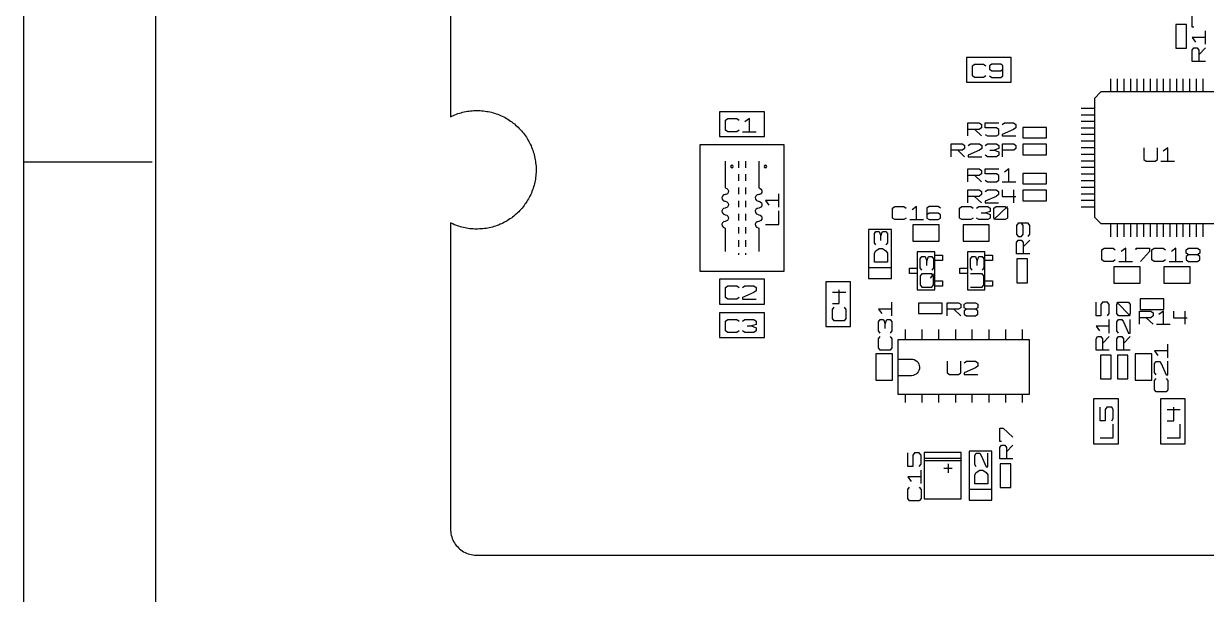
# Model space of a CAD drawing. Extents: x -92 to 503, y -336 to 505.
# Drawn here: x -91.7 to 162.3, y -8.4 to 114.1 of the extents above; entities that cross this region are included whole.
import ezdxf

# ---------------------------------------------------------------- set-up
doc = ezdxf.new("R2010")
doc.units = 0
doc.layers.add('1', color=1, linetype='CONTINUOUS')

msp = doc.modelspace()

# ---------------------------------------------------------------- linework, layer by layer
at = {"layer": '1'}
for p, q in [((-91.65, 504.57), (-91.65, -335.7)), ((-63.35, 476.1), (-63.35, -307.23)), ((0, 189.55), (0, 94.15)), ((159.3, 113.37), (159.3, 116.27)), ((155.8, 113.92), (155.8, 108.85)), ((158.05, 113.92), (155.8, 113.92)), ((158.05, 108.85), (158.05, 113.92)), ((159.65, 113.37), (159.3, 113.37)), ((162.12, 109.7), (162.12, 112.6)), ((162.12, 111.15), (159.3, 111.15)), ((159.3, 111.15), (160, 110.17)), ((120.43, 106.85), (110.8, 106.85)), ((110.8, 106.85), (110.8, 101.55)), ((120.43, 101.55), (120.43, 106.85)), ((155.8, 108.85), (158.05, 108.85)), ((159.3, 108.42), (159.65, 108.92)), ((159.3, 106), (159.3, 108.42)), ((159.65, 108.92), (160.35, 108.92)), ((160.35, 108.92), (160.7, 108.42)), ((160.7, 107.47), (162.12, 108.92)), ((160.7, 108.42), (160.7, 106)), ((112.08, 105.08), (112.55, 105.43)), ((112.08, 102.95), (112.08, 105.08)), ((112.55, 105.43), (114.5, 105.43)), ((114.5, 105.43), (114.98, 105.08)), ((116.23, 105.43), (115.75, 105.08)), ((115.75, 105.08), (115.75, 104.38)), ((115.75, 104.38), (116.23, 104)), ((118.18, 105.43), (116.23, 105.43)), ((118.65, 105.08), (118.18, 105.43)), ((118.18, 104), (118.65, 104.38)), ((118.65, 102.95), (118.65, 105.08)), ((162.12, 106), (159.3, 106)), ((112.55, 102.6), (112.08, 102.95)), ((114.5, 102.6), (112.55, 102.6)), ((114.98, 102.95), (114.5, 102.6)), ((115.75, 102.95), (116.23, 102.6)), ((116.23, 104), (118.18, 104)), ((116.23, 102.6), (118.18, 102.6)), ((118.18, 102.6), (118.65, 102.95)), ((141.83, 99.47), (141.83, 102.32)), ((143.25, 99.47), (143.25, 102.32)), ((144.65, 99.47), (144.65, 102.32)), ((146.08, 99.47), (146.08, 102.32)), ((147.48, 99.47), (147.48, 102.32)), ((148.9, 99.47), (148.9, 102.32)), ((150.3, 99.47), (150.3, 102.32)), ((151.73, 99.47), (151.73, 102.32)), ((153.15, 99.47), (153.15, 102.32)), ((154.55, 99.47), (154.55, 102.32)), ((155.98, 99.47), (155.98, 102.32)), ((157.38, 99.47), (157.38, 102.32)), ((158.8, 99.47), (158.8, 102.32)), ((160.23, 99.47), (160.23, 102.32)), ((161.63, 99.47), (161.63, 102.32)), ((110.8, 101.55), (120.43, 101.55)), ((139.7, 99.47), (138.28, 98.07)), ((165.18, 99.47), (139.7, 99.47)), ((138.28, 98.07), (138.28, 72.6)), ((0, 94.15), (0.33, 94.3)), ((0.33, 94.3), (0.63, 94.45)), ((0.63, 94.45), (0.95, 94.57)), ((0.95, 94.57), (1.28, 94.7)), ((1.28, 94.7), (1.6, 94.82)), ((1.6, 94.82), (1.95, 94.92)), ((1.95, 94.92), (2.28, 95.02)), ((2.28, 95.02), (2.6, 95.12)), ((2.6, 95.12), (2.95, 95.2)), ((2.95, 95.2), (3.3, 95.27)), ((3.3, 95.27), (3.63, 95.32)), ((3.63, 95.32), (3.98, 95.37)), ((3.98, 95.37), (4.33, 95.42)), ((4.33, 95.42), (4.68, 95.45)), ((4.68, 95.45), (5.03, 95.47)), ((5.03, 95.47), (5.38, 95.47)), ((5.38, 95.47), (5.73, 95.47)), ((5.73, 95.47), (6.05, 95.47)), ((6.05, 95.47), (6.4, 95.47)), ((6.4, 95.47), (6.75, 95.45)), ((6.75, 95.45), (7.1, 95.4)), ((7.1, 95.4), (7.45, 95.35)), ((7.45, 95.35), (7.8, 95.3)), ((7.8, 95.3), (8.13, 95.25)), ((8.13, 95.25), (8.48, 95.17)), ((8.48, 95.17), (8.83, 95.1)), ((8.83, 95.1), (9.15, 95)), ((9.15, 95), (9.48, 94.9)), ((9.48, 94.9), (9.83, 94.8)), ((9.83, 94.8), (10.15, 94.67)), ((10.15, 94.67), (10.48, 94.55)), ((10.48, 94.55), (10.78, 94.4)), ((10.78, 94.4), (11.1, 94.27)), ((11.1, 94.27), (11.43, 94.1)), ((11.43, 94.1), (11.73, 93.95)), ((67.43, 95.17), (57.8, 95.17)), ((57.8, 95.17), (57.8, 89.87)), ((67.43, 89.87), (67.43, 95.17)), ((138.28, 95.95), (135.45, 95.95)), ((138.28, 94.52), (135.45, 94.52)), ((11.73, 93.95), (12.03, 93.77)), ((12.03, 93.77), (12.33, 93.6)), ((12.33, 93.6), (12.63, 93.42)), ((12.63, 93.42), (12.9, 93.22)), ((12.9, 93.22), (13.2, 93.02)), ((13.2, 93.02), (13.48, 92.8)), ((13.48, 92.8), (13.75, 92.6)), ((13.75, 92.6), (14, 92.37)), ((14, 92.37), (14.28, 92.12)), ((14.28, 92.12), (14.53, 91.9)), ((14.53, 91.9), (14.78, 91.65)), ((14.78, 91.65), (15, 91.4)), ((59.08, 93.4), (59.55, 93.75)), ((59.08, 91.27), (59.08, 93.4)), ((59.55, 93.75), (61.5, 93.75)), ((61.5, 93.75), (61.98, 93.4)), ((64.2, 93.75), (63.23, 93.05)), ((64.2, 90.92), (64.2, 93.75)), ((111.13, 90.02), (111.13, 92.85)), ((111.13, 92.85), (113.55, 92.85)), ((113.55, 92.85), (114.03, 92.5)), ((114.03, 91.8), (113.55, 91.42)), ((114.03, 92.5), (114.03, 91.8)), ((114.8, 91.8), (114.8, 92.85)), ((114.8, 92.85), (117.73, 92.85)), ((117.23, 91.8), (114.8, 91.8)), ((117.73, 91.42), (117.23, 91.8)), ((118.48, 92.5), (118.98, 92.85)), ((118.98, 92.85), (120.9, 92.85)), ((120.9, 92.85), (121.4, 92.5)), ((121.4, 91.8), (120.9, 91.42)), ((121.4, 92.5), (121.4, 91.8)), ((128.03, 91.85), (122.95, 91.85)), ((122.95, 91.85), (122.95, 89.6)), ((128.03, 89.6), (128.03, 91.85)), ((138.28, 93.12), (135.45, 93.12)), ((138.28, 91.7), (135.45, 91.7)), ((15, 91.4), (15.25, 91.15)), ((15.25, 91.15), (15.48, 90.87)), ((15.48, 90.87), (15.68, 90.6)), ((15.68, 90.6), (15.9, 90.32)), ((15.9, 90.32), (16.1, 90.05)), ((16.1, 90.05), (16.3, 89.75)), ((16.3, 89.75), (16.48, 89.45)), ((16.48, 89.45), (16.65, 89.17)), ((16.65, 89.17), (16.83, 88.85)), ((57.8, 89.87), (67.43, 89.87)), ((59.55, 90.92), (59.08, 91.27)), ((61.5, 90.92), (59.55, 90.92)), ((61.98, 91.27), (61.5, 90.92)), ((62.75, 90.92), (65.65, 90.92)), ((113.55, 91.42), (111.13, 91.42)), ((112.58, 91.42), (114.03, 90.02)), ((114.8, 90.37), (115.3, 90.02)), ((115.3, 90.02), (117.23, 90.02)), ((117.23, 90.02), (117.73, 90.37)), ((117.73, 90.37), (117.73, 91.42)), ((120.9, 91.42), (118.48, 90.37)), ((118.48, 90.37), (118.48, 90.02)), ((118.48, 90.02), (121.4, 90.02)), ((122.95, 89.6), (128.03, 89.6)), ((138.28, 90.3), (135.45, 90.3)), ((16.83, 88.85), (17, 88.55)), ((17, 88.55), (17.15, 88.25)), ((17.15, 88.25), (17.3, 87.92)), ((17.3, 87.92), (17.43, 87.6)), ((17.43, 87.6), (17.55, 87.27)), ((17.55, 87.27), (17.68, 86.95)), ((17.68, 86.95), (17.8, 86.62)), ((17.8, 86.62), (17.9, 86.3)), ((71.65, 88.15), (53.55, 88.15)), ((53.55, 88.15), (53.55, 60.97)), ((71.65, 60.97), (71.65, 88.15)), ((107.5, 85.52), (107.5, 88.35)), ((107.5, 88.35), (109.93, 88.35)), ((109.93, 86.95), (107.5, 86.95)), ((108.95, 86.95), (110.4, 85.52)), ((109.93, 88.35), (110.4, 88)), ((110.4, 87.3), (109.93, 86.95)), ((110.4, 88), (110.4, 87.3)), ((111.18, 88), (111.65, 88.35)), ((113.6, 86.95), (111.18, 85.87)), ((111.65, 88.35), (113.6, 88.35)), ((113.6, 88.35), (114.08, 88)), ((114.08, 87.3), (113.6, 86.95)), ((114.08, 88), (114.08, 87.3)), ((114.85, 88), (115.33, 88.35)), ((115.33, 88.35), (117.28, 88.35)), ((115.83, 86.95), (116.78, 86.95)), ((117.75, 87.3), (116.78, 86.95)), ((116.78, 86.95), (117.75, 86.6)), ((117.28, 88.35), (117.75, 88)), ((117.75, 88), (117.75, 87.3)), ((117.75, 86.6), (117.75, 85.87)), ((118.53, 85.52), (118.53, 88.35)), ((118.53, 88.35), (120.95, 88.35)), ((120.95, 86.95), (118.53, 86.95)), ((120.95, 88.35), (121.43, 88)), ((121.43, 87.3), (120.95, 86.95)), ((121.43, 88), (121.43, 87.3)), ((128.03, 88.27), (122.95, 88.27)), ((122.95, 88.27), (122.95, 86)), ((128.03, 86), (128.03, 88.27)), ((138.28, 88.87), (135.45, 88.87)), ((138.28, 87.45), (135.45, 87.45)), ((148.9, 87.45), (148.9, 84.97)), ((151.8, 84.97), (151.8, 87.45)), ((154.03, 87.45), (153.05, 86.75)), ((154.03, 84.62), (154.03, 87.45)), ((-91.65, 84.45), (-64.05, 84.45)), ((17.9, 86.3), (17.98, 85.95)), ((17.98, 85.95), (18.08, 85.62)), ((18.08, 85.62), (18.15, 85.27)), ((18.15, 85.27), (18.2, 84.92)), ((18.2, 84.92), (18.25, 84.6)), ((18.25, 84.6), (18.3, 84.25)), ((18.3, 84.25), (18.35, 83.9)), ((18.35, 83.9), (18.38, 83.55)), ((59, 84.62), (59, 78.87)), ((61.88, 84.62), (61.88, 83.2)), ((63.33, 84.62), (63.33, 83.2)), ((66.2, 84.62), (66.2, 78.87)), ((111.18, 85.87), (111.18, 85.52)), ((111.18, 85.52), (114.08, 85.52)), ((115.33, 85.52), (114.85, 85.87)), ((117.28, 85.52), (115.33, 85.52)), ((117.75, 85.87), (117.28, 85.52)), ((122.95, 86), (128.03, 86)), ((138.28, 86.05), (135.45, 86.05)), ((138.28, 84.62), (135.45, 84.62)), ((148.9, 84.97), (149.38, 84.62)), ((149.38, 84.62), (151.33, 84.62)), ((151.33, 84.62), (151.8, 84.97)), ((152.58, 84.62), (155.48, 84.62)), ((18.33, 81.47), (18.28, 81.12)), ((18.35, 81.8), (18.33, 81.47)), ((18.38, 82.15), (18.35, 81.8)), ((18.38, 83.55), (18.38, 83.2)), ((18.38, 83.2), (18.4, 82.85)), ((18.4, 82.5), (18.38, 82.15)), ((18.4, 82.85), (18.4, 82.5)), ((60.25, 83.67), (60.17, 83.47)), ((60.17, 83.47), (60.25, 83.27)), ((60.45, 83.75), (60.25, 83.67)), ((60.25, 83.27), (60.45, 83.17)), ((60.65, 83.67), (60.45, 83.75)), ((60.45, 83.17), (60.65, 83.27)), ((60.73, 83.47), (60.65, 83.67)), ((60.65, 83.27), (60.73, 83.47)), ((61.88, 81.8), (61.88, 80.37)), ((63.33, 81.8), (63.33, 80.37)), ((67.43, 83.67), (67.35, 83.47)), ((67.35, 83.47), (67.43, 83.27)), ((67.62, 83.75), (67.43, 83.67)), ((67.43, 83.27), (67.62, 83.17)), ((67.82, 83.67), (67.62, 83.75)), ((67.62, 83.17), (67.82, 83.27)), ((67.92, 83.47), (67.82, 83.67)), ((67.82, 83.27), (67.92, 83.47)), ((111.13, 80.15), (111.13, 82.97)), ((111.13, 82.97), (113.55, 82.97)), ((113.55, 81.55), (111.13, 81.55)), ((112.58, 81.55), (114.03, 80.15)), ((113.55, 82.97), (114.03, 82.62)), ((114.03, 81.9), (113.55, 81.55)), ((114.03, 82.62), (114.03, 81.9)), ((114.8, 81.9), (114.8, 82.97)), ((114.8, 82.97), (117.73, 82.97)), ((117.23, 81.9), (114.8, 81.9)), ((117.73, 81.55), (117.23, 81.9)), ((117.73, 80.5), (117.73, 81.55)), ((119.93, 82.97), (118.98, 82.25)), ((119.93, 80.15), (119.93, 82.97)), ((128.03, 81.97), (122.95, 81.97)), ((122.95, 81.97), (122.95, 79.72)), ((128.03, 79.72), (128.03, 81.97)), ((138.28, 83.22), (135.45, 83.22)), ((138.28, 81.8), (135.45, 81.8)), ((17.75, 78.75), (17.63, 78.42)), ((17.85, 79.07), (17.75, 78.75)), ((17.95, 79.42), (17.85, 79.07)), ((18.03, 79.75), (17.95, 79.42)), ((18.1, 80.1), (18.03, 79.75)), ((18.18, 80.42), (18.1, 80.1)), ((18.23, 80.77), (18.18, 80.42)), ((18.28, 81.12), (18.23, 80.77)), ((59, 78.87), (59.35, 78.77)), ((59.35, 78.77), (59.6, 78.55)), ((61.88, 78.95), (61.88, 77.55)), ((63.33, 78.95), (63.33, 77.55)), ((66.2, 78.87), (66.52, 78.77)), ((66.52, 78.77), (66.8, 78.55)), ((114.8, 80.5), (115.3, 80.15)), ((115.3, 80.15), (117.23, 80.15)), ((117.23, 80.15), (117.73, 80.5)), ((118.48, 80.15), (121.4, 80.15)), ((122.95, 79.72), (128.03, 79.72)), ((138.28, 80.37), (135.45, 80.37)), ((138.28, 78.97), (135.45, 78.97)), ((16.58, 76.22), (16.4, 75.92)), ((16.75, 76.52), (16.58, 76.22)), ((16.93, 76.82), (16.75, 76.52)), ((17.08, 77.12), (16.93, 76.82)), ((17.23, 77.45), (17.08, 77.12)), ((17.38, 77.77), (17.23, 77.45)), ((17.5, 78.1), (17.38, 77.77)), ((17.63, 78.42), (17.5, 78.1)), ((58.42, 77.12), (58.3, 76.8)), ((58.3, 76.8), (58.35, 76.45)), ((58.35, 76.45), (58.55, 76.17)), ((58.67, 77.35), (58.42, 77.12)), ((59, 77.42), (58.67, 77.35)), ((59.17, 77.45), (59, 77.42)), ((59.47, 77.6), (59.17, 77.45)), ((59.67, 77.9), (59.47, 77.6)), ((59.6, 78.55), (59.72, 78.22)), ((59.72, 78.22), (59.67, 77.9)), ((65.6, 77.12), (65.47, 76.8)), ((65.47, 76.8), (65.53, 76.45)), ((65.53, 76.45), (65.72, 76.17)), ((65.85, 77.35), (65.6, 77.12)), ((66.2, 77.42), (65.85, 77.35)), ((66.35, 77.45), (66.2, 77.42)), ((66.67, 77.6), (66.35, 77.45)), ((66.87, 77.9), (66.67, 77.6)), ((66.8, 78.55), (66.9, 78.22)), ((66.9, 78.22), (66.87, 77.9)), ((70.5, 74.7), (70.5, 77.6)), ((111.12, 75.65), (111.12, 78.47)), ((111.12, 78.47), (113.55, 78.47)), ((113.55, 77.05), (111.12, 77.05)), ((112.57, 77.05), (114.02, 75.65)), ((113.55, 78.47), (114.02, 78.12)), ((114.02, 77.42), (113.55, 77.05)), ((114.02, 78.12), (114.02, 77.42)), ((114.8, 78.12), (115.3, 78.47)), ((117.22, 77.05), (114.8, 76)), ((115.3, 78.47), (117.22, 78.47)), ((117.22, 78.47), (117.72, 78.12)), ((117.72, 77.42), (117.22, 77.05)), ((117.72, 78.12), (117.72, 77.42)), ((118.47, 78.47), (118.47, 77.05)), ((118.47, 77.05), (121.4, 77.05)), ((120.9, 78.47), (120.9, 75.65)), ((128.02, 78.37), (122.95, 78.37)), ((122.95, 78.37), (122.95, 76.12)), ((128.02, 76.12), (128.02, 78.37)), ((138.28, 77.55), (135.45, 77.55)), ((14.68, 73.75), (14.43, 73.5)), ((14.9, 74), (14.68, 73.75)), ((15.15, 74.25), (14.9, 74)), ((15.38, 74.52), (15.15, 74.25)), ((15.6, 74.8), (15.38, 74.52)), ((15.8, 75.07), (15.6, 74.8)), ((16, 75.35), (15.8, 75.07)), ((16.2, 75.62), (16, 75.35)), ((16.4, 75.92), (16.2, 75.62)), ((58.42, 74.25), (58.3, 73.92)), ((58.3, 73.92), (58.35, 73.57)), ((58.67, 74.47), (58.42, 74.25)), ((58.55, 76.17), (58.85, 76.02)), ((59, 74.55), (58.67, 74.47)), ((58.85, 76.02), (59, 76)), ((59, 76), (59.35, 75.9)), ((59.17, 74.57), (59, 74.55)), ((59.47, 74.72), (59.17, 74.57)), ((59.35, 75.9), (59.6, 75.67)), ((59.67, 75.02), (59.47, 74.72)), ((59.6, 75.67), (59.72, 75.35)), ((59.72, 75.35), (59.67, 75.02)), ((61.88, 76.12), (61.88, 74.72)), ((63.33, 76.12), (63.33, 74.72)), ((65.6, 74.25), (65.47, 73.92)), ((65.47, 73.92), (65.53, 73.57)), ((65.85, 74.47), (65.6, 74.25)), ((65.72, 76.17), (66.05, 76.02)), ((66.2, 74.55), (65.85, 74.47)), ((66.05, 76.02), (66.2, 76)), ((66.2, 76), (66.52, 75.9)), ((66.35, 74.57), (66.2, 74.55)), ((66.67, 74.72), (66.35, 74.57)), ((66.52, 75.9), (66.8, 75.67)), ((66.87, 75.02), (66.67, 74.72)), ((66.8, 75.67), (66.9, 75.35)), ((66.9, 75.35), (66.87, 75.02)), ((70.5, 76.15), (67.68, 76.15)), ((67.68, 76.15), (68.38, 75.17)), ((70.5, 71.02), (70.5, 73.92)), ((94.95, 74.52), (95.45, 74.87)), ((94.95, 72.4), (94.95, 74.52)), ((95.45, 74.87), (97.38, 74.87)), ((97.38, 74.87), (97.88, 74.52)), ((100.1, 74.87), (99.13, 74.17)), ((100.1, 72.05), (100.1, 74.87)), ((102.8, 74.87), (102.33, 74.52)), ((102.33, 74.52), (102.33, 72.4)), ((104.75, 74.87), (102.8, 74.87)), ((105.23, 74.52), (104.75, 74.87)), ((109.32, 74.53), (109.82, 74.88)), ((109.32, 72.4), (109.32, 74.53)), ((109.82, 74.88), (111.75, 74.88)), ((111.75, 74.88), (112.25, 74.53)), ((113, 74.53), (113.5, 74.88)), ((113.5, 74.88), (115.42, 74.88)), ((114.8, 76), (114.8, 75.65)), ((114.8, 75.65), (117.72, 75.65)), ((115.92, 73.83), (114.95, 73.48)), ((115.42, 74.88), (115.92, 74.53)), ((115.92, 74.53), (115.92, 73.83)), ((116.67, 74.53), (117.17, 74.88)), ((116.67, 72.05), (119.6, 74.88)), ((116.67, 72.4), (116.67, 74.53)), ((117.17, 74.88), (119.1, 74.88)), ((119.1, 74.88), (119.6, 74.53)), ((119.6, 74.53), (119.6, 72.4)), ((122.95, 76.12), (128.02, 76.12)), ((138.28, 76.15), (135.45, 76.15)), ((138.28, 74.72), (135.45, 74.72)), ((0.18, 71.27), (0, 71.35)), ((0, 71.35), (0, 5.65)), ((0.5, 71.12), (0.18, 71.27)), ((0.83, 70.97), (0.5, 71.12)), ((10.98, 71.17), (10.65, 71.05)), ((11.28, 71.32), (10.98, 71.17)), ((11.6, 71.5), (11.28, 71.32)), ((11.9, 71.65), (11.6, 71.5)), ((12.2, 71.82), (11.9, 71.65)), ((12.5, 72.02), (12.2, 71.82)), ((12.78, 72.2), (12.5, 72.02)), ((13.08, 72.4), (12.78, 72.2)), ((13.35, 72.6), (13.08, 72.4)), ((13.63, 72.82), (13.35, 72.6)), ((13.9, 73.05), (13.63, 72.82)), ((14.15, 73.27), (13.9, 73.05)), ((14.43, 73.5), (14.15, 73.27)), ((58.42, 71.37), (58.3, 71.05)), ((58.35, 73.57), (58.55, 73.3)), ((58.67, 71.6), (58.42, 71.37)), ((58.55, 73.3), (58.85, 73.15)), ((59, 71.67), (58.67, 71.6)), ((58.85, 73.15), (59, 73.12)), ((59, 73.12), (59.35, 73.02)), ((59.17, 71.7), (59, 71.67)), ((59.47, 71.85), (59.17, 71.7)), ((59.35, 73.02), (59.6, 72.8)), ((59.67, 72.15), (59.47, 71.85)), ((59.6, 72.8), (59.72, 72.47)), ((59.72, 72.47), (59.67, 72.15)), ((61.88, 73.3), (61.88, 71.87)), ((63.33, 73.3), (63.33, 71.87)), ((65.6, 71.37), (65.47, 71.05)), ((65.53, 73.57), (65.72, 73.3)), ((65.85, 71.6), (65.6, 71.37)), ((65.72, 73.3), (66.05, 73.15)), ((66.2, 71.67), (65.85, 71.6)), ((66.05, 73.15), (66.2, 73.12)), ((66.2, 73.12), (66.52, 73.02)), ((66.35, 71.7), (66.2, 71.67)), ((66.67, 71.85), (66.35, 71.7)), ((66.52, 73.02), (66.8, 72.8)), ((66.87, 72.15), (66.67, 71.85)), ((66.8, 72.8), (66.9, 72.47)), ((66.9, 72.47), (66.87, 72.15)), ((95.45, 72.05), (94.95, 72.4)), ((97.38, 72.05), (95.45, 72.05)), ((97.88, 72.4), (97.38, 72.05)), ((98.63, 72.05), (101.55, 72.05)), ((102.8, 73.47), (102.33, 73.12)), ((102.33, 72.4), (102.8, 72.05)), ((104.75, 73.47), (102.8, 73.47)), ((102.8, 72.05), (104.75, 72.05)), ((105.23, 73.12), (104.75, 73.47)), ((104.75, 72.05), (105.23, 72.4)), ((105.23, 72.4), (105.23, 73.12)), ((109.82, 72.05), (109.32, 72.4)), ((111.75, 72.05), (109.82, 72.05)), ((112.25, 72.4), (111.75, 72.05)), ((113.5, 72.05), (113, 72.4)), ((115.42, 72.05), (113.5, 72.05)), ((113.97, 73.48), (114.95, 73.48)), ((114.95, 73.48), (115.92, 73.13)), ((115.92, 72.4), (115.42, 72.05)), ((115.92, 73.13), (115.92, 72.4)), ((117.17, 72.05), (116.67, 72.4)), ((119.1, 72.05), (117.17, 72.05)), ((119.6, 72.4), (119.1, 72.05)), ((121.93, 71.32), (121.58, 70.82)), ((124.05, 71.32), (121.93, 71.32)), ((122.98, 70.82), (122.63, 71.32)), ((124.4, 70.82), (124.05, 71.32)), ((138.28, 72.6), (139.7, 71.2)), ((139.7, 71.2), (165.18, 71.2)), ((141.83, 68.35), (141.83, 71.2)), ((143.25, 68.35), (143.25, 71.2)), ((144.65, 68.35), (144.65, 71.2)), ((146.08, 68.35), (146.08, 71.2)), ((147.48, 68.35), (147.48, 71.2)), ((148.9, 68.35), (148.9, 71.2)), ((150.3, 68.35), (150.3, 71.2)), ((151.73, 68.35), (151.73, 71.2)), ((153.15, 68.35), (153.15, 71.2)), ((154.55, 68.35), (154.55, 71.2)), ((155.98, 68.35), (155.98, 71.2)), ((157.38, 68.35), (157.38, 71.2)), ((158.8, 68.35), (158.8, 71.2)), ((160.23, 68.35), (160.23, 71.2)), ((161.63, 68.35), (161.63, 71.2)), ((1.15, 70.85), (0.83, 70.97)), ((1.48, 70.72), (1.15, 70.85)), ((1.8, 70.62), (1.48, 70.72)), ((2.13, 70.52), (1.8, 70.62)), ((2.48, 70.42), (2.13, 70.52)), ((2.8, 70.35), (2.48, 70.42)), ((3.15, 70.27), (2.8, 70.35)), ((3.48, 70.2), (3.15, 70.27)), ((3.83, 70.15), (3.48, 70.2)), ((4.18, 70.1), (3.83, 70.15)), ((4.53, 70.07), (4.18, 70.1)), ((4.88, 70.05), (4.53, 70.07)), ((5.23, 70.02), (4.88, 70.05)), ((5.58, 70.02), (5.23, 70.02)), ((5.9, 70.02), (5.58, 70.02)), ((6.25, 70.05), (5.9, 70.02)), ((6.6, 70.05), (6.25, 70.05)), ((6.95, 70.1), (6.6, 70.05)), ((7.3, 70.12), (6.95, 70.1)), ((7.65, 70.17), (7.3, 70.12)), ((8, 70.25), (7.65, 70.17)), ((8.33, 70.3), (8, 70.25)), ((8.68, 70.37), (8.33, 70.3)), ((9, 70.47), (8.68, 70.37)), ((9.35, 70.57), (9, 70.47)), ((9.68, 70.67), (9.35, 70.57)), ((10, 70.77), (9.68, 70.67)), ((10.33, 70.9), (10, 70.77)), ((10.65, 71.05), (10.33, 70.9)), ((58.3, 71.05), (58.35, 70.7)), ((58.35, 70.7), (58.55, 70.42)), ((58.55, 70.42), (58.85, 70.27)), ((58.85, 70.27), (59, 70.25)), ((59, 70.25), (59, 65.22)), ((61.88, 70.47), (61.88, 69.05)), ((63.33, 70.47), (63.33, 69.05)), ((65.47, 71.05), (65.53, 70.7)), ((65.53, 70.7), (65.72, 70.42)), ((65.72, 70.42), (66.05, 70.27)), ((66.05, 70.27), (66.2, 70.25)), ((66.2, 70.25), (66.2, 65.22)), ((67.68, 71.02), (70.5, 71.02)), ((89.8, 69.92), (89.8, 59.42)), ((94.7, 69.92), (89.8, 69.92)), ((91.03, 69.05), (91.38, 69.52)), ((91.03, 67.1), (91.03, 69.05)), ((91.38, 69.52), (92.08, 69.52)), ((92.08, 69.52), (92.45, 68.55)), ((92.45, 68.55), (92.8, 69.52)), ((92.8, 69.52), (93.5, 69.52)), ((93.5, 69.52), (93.85, 69.05)), ((93.85, 69.05), (93.85, 67.1)), ((94.7, 59.42), (94.7, 69.92)), ((104.95, 70.92), (99.3, 70.92)), ((99.3, 70.92), (99.3, 67.4)), ((104.95, 67.4), (104.95, 70.92)), ((115.72, 70.93), (110.07, 70.93)), ((110.07, 70.93), (110.07, 67.4)), ((115.72, 67.4), (115.72, 70.93)), ((121.58, 70.82), (121.58, 68.9)), ((121.58, 68.9), (121.93, 68.4)), ((122.63, 68.4), (122.98, 68.9)), ((122.98, 68.9), (122.98, 70.82)), ((124.05, 68.4), (124.4, 68.9)), ((124.4, 68.9), (124.4, 70.82)), ((61.88, 67.65), (61.88, 66.22)), ((63.33, 67.65), (63.33, 66.22)), ((91.38, 66.62), (91.03, 67.1)), ((92.45, 67.57), (92.45, 68.55)), ((93.85, 67.1), (93.5, 66.62)), ((99.3, 67.4), (104.95, 67.4)), ((110.07, 67.4), (115.72, 67.4)), ((121.58, 67.15), (121.93, 67.65)), ((121.58, 64.72), (121.58, 67.15)), ((121.93, 68.4), (122.63, 68.4)), ((121.93, 67.65), (122.63, 67.65)), ((122.63, 67.65), (122.98, 67.15)), ((122.98, 66.2), (124.4, 67.65)), ((122.98, 67.15), (122.98, 64.72)), ((61.88, 64.82), (61.88, 64.5)), ((63.33, 64.82), (63.33, 64.5)), ((91.03, 64.87), (91.38, 65.35)), ((91.03, 62.92), (91.03, 64.87)), ((91.38, 65.35), (92.08, 65.85)), ((92.08, 65.85), (92.8, 65.85)), ((92.8, 65.85), (93.5, 65.35)), ((93.5, 65.35), (93.85, 64.87)), ((93.85, 64.87), (93.85, 62.92)), ((104, 65.17), (100.25, 65.17)), ((100.25, 65.17), (100.25, 56.97)), ((100.9, 63.65), (101.25, 64.12)), ((100.9, 61.7), (100.9, 63.65)), ((101.25, 64.12), (101.97, 64.12)), ((101.97, 64.12), (102.32, 63.17)), ((102.32, 63.17), (102.67, 64.12)), ((102.67, 64.12), (103.37, 64.12)), ((103.37, 64.12), (103.72, 63.65)), ((103.72, 63.65), (103.72, 61.7)), ((104, 56.97), (104, 65.17)), ((104, 64.4), (105.65, 64.4)), ((105.65, 64.4), (105.65, 63.25)), ((114.78, 65.17), (111.05, 65.17)), ((111.05, 65.17), (111.05, 56.97)), ((111.68, 63.65), (112.05, 64.12)), ((111.68, 61.7), (111.68, 63.65)), ((112.05, 64.12), (112.75, 64.12)), ((112.75, 64.12), (113.1, 63.17)), ((113.1, 63.17), (113.45, 64.12)), ((113.45, 64.12), (114.15, 64.12)), ((114.15, 64.12), (114.53, 63.65)), ((114.53, 63.65), (114.53, 61.7)), ((114.78, 56.97), (114.78, 65.17)), ((114.78, 64.4), (116.43, 64.4)), ((116.43, 64.4), (116.43, 63.25)), ((124.4, 64.72), (121.58, 64.72)), ((121.65, 63.62), (121.65, 58.52)), ((123.93, 63.62), (121.65, 63.62)), ((123.93, 58.52), (123.93, 63.62)), ((139.88, 65.55), (140.35, 65.9)), ((139.88, 63.42), (139.88, 65.55)), ((140.35, 65.9), (142.3, 65.9)), ((142.3, 65.9), (142.78, 65.55)), ((145, 65.9), (144.03, 65.2)), ((145, 63.07), (145, 65.9)), ((147.23, 65.55), (147.23, 65.9)), ((147.23, 65.9), (150.13, 65.9)), ((150.13, 65.2), (148.2, 63.07)), ((150.13, 65.9), (150.13, 65.2)), ((150.65, 65.55), (151.13, 65.9)), ((150.65, 63.42), (150.65, 65.55)), ((151.13, 65.9), (153.08, 65.9)), ((153.08, 65.9), (153.55, 65.55)), ((155.78, 65.9), (154.83, 65.2)), ((155.78, 63.07), (155.78, 65.9)), ((158, 65.55), (158.5, 65.9)), ((158, 64.85), (158, 65.55)), ((158.5, 64.47), (158, 64.85)), ((158.5, 64.47), (158, 64.12)), ((158, 64.12), (158, 63.42)), ((158.5, 65.9), (160.43, 65.9)), ((160.43, 64.47), (158.5, 64.47)), ((160.43, 65.9), (160.93, 65.55)), ((160.93, 64.85), (160.43, 64.47)), ((160.93, 64.12), (160.43, 64.47)), ((160.93, 65.55), (160.93, 64.85)), ((160.93, 63.42), (160.93, 64.12)), ((53.55, 60.97), (71.65, 60.97)), ((89.8, 61.8), (94.7, 61.8)), ((93.85, 62.92), (91.03, 62.92)), ((98.6, 60.5), (98.6, 61.65)), ((98.6, 61.65), (100.25, 61.65)), ((101.25, 61.22), (100.9, 61.7)), ((102.32, 62.2), (102.32, 63.17)), ((103.72, 61.7), (103.37, 61.22)), ((105.65, 63.25), (104, 63.25)), ((109.38, 60.5), (109.38, 61.65)), ((109.38, 61.65), (111.05, 61.65)), ((112.05, 61.22), (111.68, 61.7)), ((113.1, 62.2), (113.1, 63.17)), ((114.53, 61.7), (114.15, 61.22)), ((116.43, 63.25), (114.78, 63.25)), ((140.35, 63.07), (139.88, 63.42)), ((142.3, 63.07), (140.35, 63.07)), ((142.78, 63.42), (142.3, 63.07)), ((148.08, 61.95), (142.43, 61.95)), ((142.43, 61.95), (142.43, 58.42)), ((143.55, 63.07), (146.45, 63.07)), ((148.08, 58.42), (148.08, 61.95)), ((151.13, 63.07), (150.65, 63.42)), ((153.08, 63.07), (151.13, 63.07)), ((153.55, 63.42), (153.08, 63.07)), ((158.85, 61.95), (153.2, 61.95)), ((153.2, 61.95), (153.2, 58.42)), ((154.33, 63.07), (157.25, 63.07)), ((158, 63.42), (158.5, 63.07)), ((158.5, 63.07), (160.43, 63.07)), ((158.85, 58.42), (158.85, 61.95)), ((160.43, 63.07), (160.93, 63.42)), ((67.43, 59.25), (57.8, 59.25)), ((57.8, 59.25), (57.8, 53.92)), ((67.43, 53.92), (67.43, 59.25)), ((85.93, 58.7), (80.6, 58.7)), ((80.6, 58.7), (80.6, 49.08)), ((85.93, 49.08), (85.93, 58.7)), ((89.8, 59.42), (94.7, 59.42)), ((100.25, 60.5), (98.6, 60.5)), ((101.25, 60.45), (100.9, 59.97)), ((100.9, 59.97), (100.9, 58.02)), ((103.37, 60.45), (101.25, 60.45)), ((103.72, 60.45), (103.02, 59.47)), ((103.72, 59.97), (103.37, 60.45)), ((103.72, 58.02), (103.72, 59.97)), ((104, 58.92), (105.65, 58.92)), ((105.65, 58.92), (105.65, 57.77)), ((111.05, 60.5), (109.38, 60.5)), ((114.15, 60.45), (111.68, 60.45)), ((114.53, 59.97), (114.15, 60.45)), ((114.53, 58.02), (114.53, 59.97)), ((114.78, 58.92), (116.43, 58.92)), ((116.43, 58.92), (116.43, 57.77)), ((121.65, 58.52), (123.93, 58.52)), ((142.43, 58.42), (148.08, 58.42)), ((153.2, 58.42), (158.85, 58.42)), ((59.08, 57.45), (59.55, 57.82)), ((59.08, 55.35), (59.08, 57.45)), ((59.55, 57.82), (61.5, 57.82)), ((61.5, 57.82), (61.98, 57.45)), ((62.75, 57.45), (63.23, 57.82)), ((65.18, 56.4), (62.75, 55.35)), ((63.23, 57.82), (65.18, 57.82)), ((65.18, 57.82), (65.65, 57.45)), ((65.65, 56.75), (65.18, 56.4)), ((65.65, 57.45), (65.65, 56.75)), ((82.05, 56.48), (84.88, 56.48)), ((83.45, 54.05), (83.45, 56.95)), ((100.25, 56.97), (104, 56.97)), ((100.9, 58.02), (101.25, 57.55)), ((101.25, 57.55), (103.37, 57.55)), ((103.37, 57.55), (103.72, 58.02)), ((105.65, 57.77), (104, 57.77)), ((111.05, 56.97), (114.78, 56.97)), ((111.68, 57.55), (114.15, 57.55)), ((114.15, 57.55), (114.53, 58.02)), ((116.43, 57.77), (114.78, 57.77)), ((57.8, 53.92), (67.43, 53.92)), ((59.55, 54.97), (59.08, 55.35)), ((61.5, 54.97), (59.55, 54.97)), ((61.98, 55.35), (61.5, 54.97)), ((62.75, 55.35), (62.75, 54.97)), ((62.75, 54.97), (65.65, 54.97)), ((82.05, 54.05), (83.45, 54.05)), ((94.75, 51.38), (94.75, 54.3)), ((105.58, 54.12), (100.48, 54.12)), ((100.48, 54.12), (100.48, 51.87)), ((105.58, 51.87), (105.58, 54.12)), ((106.68, 51.4), (106.68, 54.22)), ((106.68, 54.22), (109.1, 54.22)), ((109.1, 54.22), (109.58, 53.87)), ((109.58, 53.87), (109.58, 53.15)), ((110.35, 53.87), (110.85, 54.22)), ((110.35, 53.15), (110.35, 53.87)), ((110.85, 54.22), (112.78, 54.22)), ((112.78, 54.22), (113.28, 53.87)), ((113.28, 53.87), (113.28, 53.15)), ((138.63, 51.37), (138.63, 54.3)), ((140.05, 54.3), (139.7, 53.8)), ((139.7, 53.8), (139.7, 51.37)), ((141.1, 54.3), (140.05, 54.3)), ((141.45, 53.8), (141.1, 54.3)), ((141.45, 51.87), (141.45, 53.8)), ((143.12, 53.8), (143.47, 54.3)), ((145.95, 51.37), (143.12, 54.3)), ((143.12, 51.87), (143.12, 53.8)), ((143.47, 54.3), (145.6, 54.3)), ((145.6, 54.3), (145.95, 53.8)), ((145.95, 53.8), (145.95, 51.87)), ((153.18, 55.02), (148.1, 55.02)), ((148.1, 55.02), (148.1, 52.77)), ((153.18, 52.77), (153.18, 55.02)), ((67.43, 52.07), (57.8, 52.07)), ((57.8, 52.07), (57.8, 46.75)), ((67.43, 46.75), (67.43, 52.07)), ((82.05, 52.78), (82.4, 53.28)), ((82.05, 50.85), (82.05, 52.78)), ((82.4, 50.35), (82.05, 50.85)), ((84.53, 53.28), (84.88, 52.78)), ((84.88, 50.85), (84.53, 50.35)), ((84.88, 52.78), (84.88, 50.85)), ((94.75, 52.85), (91.92, 52.85)), ((91.92, 52.85), (92.62, 51.88)), ((100.48, 51.87), (105.58, 51.87)), ((109.1, 52.8), (106.68, 52.8)), ((108.13, 52.8), (109.58, 51.4)), ((109.58, 53.15), (109.1, 52.8)), ((110.85, 52.8), (110.35, 53.15)), ((110.85, 52.8), (110.35, 52.45)), ((110.35, 52.45), (110.35, 51.75)), ((110.35, 51.75), (110.85, 51.4)), ((112.78, 52.8), (110.85, 52.8)), ((110.85, 51.4), (112.78, 51.4)), ((113.28, 53.15), (112.78, 52.8)), ((113.28, 52.45), (112.78, 52.8)), ((112.78, 51.4), (113.28, 51.75)), ((113.28, 51.75), (113.28, 52.45)), ((139.7, 51.37), (138.63, 51.37)), ((141.1, 51.37), (141.45, 51.87)), ((143.47, 51.37), (143.12, 51.87)), ((145.6, 51.37), (143.47, 51.37)), ((145.95, 51.87), (145.6, 51.37)), ((147.95, 49.6), (147.95, 52.42)), ((147.95, 52.42), (150.38, 52.42)), ((150.38, 51), (147.95, 51)), ((148.1, 52.77), (153.18, 52.77)), ((149.4, 51), (150.88, 49.6)), ((150.38, 52.42), (150.88, 52.07)), ((150.88, 51.37), (150.38, 51)), ((150.88, 52.07), (150.88, 51.37)), ((153.1, 52.42), (152.13, 51.72)), ((153.1, 49.6), (153.1, 52.42)), ((155.3, 52.42), (155.3, 51)), ((155.3, 51), (158.23, 51)), ((157.73, 52.42), (157.73, 49.6)), ((59.08, 50.27), (59.55, 50.62)), ((59.08, 48.15), (59.08, 50.27)), ((59.55, 50.62), (61.5, 50.62)), ((61.5, 50.62), (61.98, 50.27)), ((62.75, 50.27), (63.23, 50.62)), ((63.23, 50.62), (65.18, 50.62)), ((63.73, 49.22), (64.68, 49.22)), ((65.65, 49.57), (64.68, 49.22)), ((64.68, 49.22), (65.65, 48.85)), ((65.18, 50.62), (65.65, 50.27)), ((65.65, 50.27), (65.65, 49.57)), ((65.65, 48.85), (65.65, 48.15)), ((80.6, 49.08), (85.93, 49.08)), ((84.53, 50.35), (82.4, 50.35)), ((91.92, 50.13), (92.27, 50.63)), ((91.92, 48.2), (91.92, 50.13)), ((92.27, 50.63), (92.97, 50.63)), ((92.97, 50.63), (93.32, 49.65)), ((93.32, 49.65), (93.7, 50.63)), ((93.32, 48.68), (93.32, 49.65)), ((93.7, 50.63), (94.4, 50.63)), ((94.4, 50.63), (94.75, 50.13)), ((94.75, 50.13), (94.75, 48.2)), ((97.63, 48.5), (97.63, 46.25)), ((101.23, 48.5), (101.23, 46.25)), ((104.83, 48.5), (104.83, 46.25)), ((108.43, 48.5), (108.43, 46.25)), ((112, 48.5), (112, 46.25)), ((115.6, 48.5), (115.6, 46.25)), ((119.2, 48.5), (119.2, 46.25)), ((122.8, 48.5), (122.8, 46.25)), ((141.45, 49.17), (138.63, 49.17)), ((138.63, 49.17), (139.35, 48.2)), ((141.45, 47.7), (141.45, 50.62)), ((143.12, 50.12), (143.47, 50.62)), ((143.12, 48.2), (143.12, 50.12)), ((143.47, 50.62), (144.17, 50.62)), ((144.17, 50.62), (144.55, 50.12)), ((144.55, 50.12), (145.6, 47.7)), ((145.95, 47.7), (145.95, 50.62)), ((151.63, 49.6), (154.55, 49.6)), ((57.8, 46.75), (67.43, 46.75)), ((59.55, 47.8), (59.08, 48.15)), ((61.5, 47.8), (59.55, 47.8)), ((61.98, 48.15), (61.5, 47.8)), ((63.23, 47.8), (62.75, 48.15)), ((65.18, 47.8), (63.23, 47.8)), ((65.65, 48.15), (65.18, 47.8)), ((92.27, 47.7), (91.92, 48.2)), ((91.92, 46.45), (92.27, 46.95)), ((91.92, 44.53), (91.92, 46.45)), ((94.75, 48.2), (94.4, 47.7)), ((94.4, 46.95), (94.75, 46.45)), ((94.75, 46.45), (94.75, 44.53)), ((124.38, 46.25), (96.05, 46.25)), ((96.05, 46.25), (96.05, 34.57)), ((124.38, 34.57), (124.38, 46.25)), ((138.63, 46.45), (138.98, 46.95)), ((138.63, 44.02), (138.63, 46.45)), ((138.98, 46.95), (139.7, 46.95)), ((139.7, 46.95), (140.05, 46.45)), ((140.05, 45.47), (141.45, 46.95)), ((140.05, 46.45), (140.05, 44.02)), ((143.47, 47.7), (143.12, 48.2)), ((143.12, 46.45), (143.47, 46.95)), ((143.12, 44.02), (143.12, 46.45)), ((143.47, 46.95), (144.17, 46.95)), ((144.17, 46.95), (144.55, 46.45)), ((144.55, 45.47), (145.95, 46.95)), ((144.55, 46.45), (144.55, 44.02)), ((145.6, 47.7), (145.95, 47.7)), ((91.37, 43.25), (91.37, 37.6)), ((94.92, 43.25), (91.37, 43.25)), ((92.27, 44.03), (91.92, 44.53)), ((94.4, 44.03), (92.27, 44.03)), ((94.75, 44.53), (94.4, 44.03)), ((94.92, 37.6), (94.92, 43.25)), ((141.45, 44.02), (138.63, 44.02)), ((145.95, 44.02), (143.12, 44.02)), ((147.07, 43.25), (147.07, 37.6)), ((150.6, 43.25), (147.07, 43.25)), ((150.6, 37.6), (150.6, 43.25)), ((154.05, 43.85), (151.2, 43.85)), ((151.2, 43.85), (151.93, 42.9)), ((154.05, 42.4), (154.05, 45.33)), ((96.05, 42.12), (98.93, 42.12)), ((98.93, 42.12), (99.28, 42.1)), ((99.28, 42.1), (99.6, 42)), ((99.6, 42), (99.93, 41.82)), ((99.93, 41.82), (100.2, 41.6)), ((100.2, 41.6), (100.43, 41.35)), ((100.43, 41.35), (100.58, 41.05)), ((100.58, 41.05), (100.68, 40.7)), ((100.68, 40.7), (100.73, 40.35)), ((106.68, 41.65), (106.68, 39.17)), ((109.58, 39.17), (109.58, 41.65)), ((110.35, 41.3), (110.85, 41.65)), ((110.85, 41.65), (112.78, 41.65)), ((112.78, 41.65), (113.28, 41.3)), ((113.28, 41.3), (113.28, 40.57)), ((141.88, 42.97), (139.63, 42.97)), ((139.63, 42.97), (139.63, 37.87)), ((141.88, 37.87), (141.88, 42.97)), ((145.47, 42.97), (143.22, 42.97)), ((143.22, 42.97), (143.22, 37.87)), ((145.47, 37.87), (145.47, 42.97)), ((151.2, 41.15), (151.57, 41.62)), ((151.2, 39.2), (151.2, 41.15)), ((151.57, 41.62), (152.27, 41.62)), ((152.27, 41.62), (152.62, 41.15)), ((152.62, 41.15), (153.68, 38.73)), ((154.05, 38.73), (154.05, 41.63)), ((98.93, 38.52), (96.05, 38.52)), ((99, 38.52), (98.93, 38.52)), ((99.35, 38.57), (99, 38.52)), ((99.68, 38.7), (99.35, 38.57)), ((99.98, 38.87), (99.68, 38.7)), ((100.23, 39.1), (99.98, 38.87)), ((100.45, 39.37), (100.23, 39.1)), ((100.6, 39.67), (100.45, 39.37)), ((100.7, 40.02), (100.6, 39.67)), ((100.73, 40.35), (100.7, 40.02)), ((106.68, 39.17), (107.15, 38.82)), ((107.15, 38.82), (109.1, 38.82)), ((109.1, 38.82), (109.58, 39.17)), ((112.78, 40.22), (110.35, 39.17)), ((110.35, 39.17), (110.35, 38.82)), ((110.35, 38.82), (113.28, 38.82)), ((113.28, 40.57), (112.78, 40.22)), ((151.57, 38.73), (151.2, 39.2)), ((153.68, 38.73), (154.05, 38.73)), ((91.37, 37.6), (94.92, 37.6)), ((139.63, 37.87), (141.88, 37.87)), ((143.22, 37.87), (145.47, 37.87)), ((147.07, 37.6), (150.6, 37.6)), ((151.2, 37.48), (151.57, 37.95)), ((151.2, 35.53), (151.2, 37.48)), ((153.68, 37.95), (154.05, 37.48)), ((154.05, 37.48), (154.05, 35.53)), ((96.05, 34.57), (124.38, 34.57)), ((97.63, 34.57), (97.63, 32.77)), ((101.23, 34.57), (101.23, 32.77)), ((104.83, 34.57), (104.83, 32.77)), ((108.43, 34.57), (108.43, 32.77)), ((112, 34.57), (112, 32.77)), ((115.6, 34.57), (115.6, 32.77)), ((119.2, 34.57), (119.2, 32.77)), ((122.8, 34.57), (122.8, 32.77)), ((143.43, 33.55), (138.1, 33.55)), ((138.1, 33.55), (138.1, 23.92)), ((143.43, 23.92), (143.43, 33.55)), ((151.57, 35.05), (151.2, 35.53)), ((153.68, 35.05), (151.57, 35.05)), ((157.77, 33.55), (152.47, 33.55)), ((152.47, 33.55), (152.47, 23.92)), ((154.05, 35.53), (153.68, 35.05)), ((157.77, 23.92), (157.77, 33.55)), ((139.52, 28.87), (139.52, 31.8)), ((140.95, 31.8), (140.6, 31.3)), ((140.6, 31.3), (140.6, 28.87)), ((142, 31.8), (140.95, 31.8)), ((142.35, 31.3), (142, 31.8)), ((142.35, 29.37), (142.35, 31.3)), ((153.9, 31.3), (156.72, 31.3)), ((155.32, 28.87), (155.32, 31.8)), ((140.6, 28.87), (139.52, 28.87)), ((142, 28.87), (142.35, 29.37)), ((142.35, 25.2), (142.35, 28.12)), ((153.9, 28.87), (155.32, 28.87)), ((156.72, 25.2), (156.72, 28.12)), ((117.98, 24.4), (117.98, 27.3)), ((117.98, 27.3), (118.68, 27.3)), ((118.68, 27.3), (120.8, 25.37)), ((118.33, 24.4), (117.98, 24.4)), ((117.98, 23.15), (118.33, 23.62)), ((117.98, 20.72), (117.98, 23.15)), ((118.33, 23.62), (119.03, 23.62)), ((119.03, 23.62), (119.38, 23.15)), ((119.38, 22.17), (120.8, 23.62)), ((119.38, 23.15), (119.38, 20.72)), ((138.1, 23.92), (143.43, 23.92)), ((139.53, 25.2), (142.35, 25.2)), ((152.47, 23.92), (157.77, 23.92)), ((153.9, 25.2), (156.72, 25.2)), ((98.2, 19.05), (98.2, 21.95)), ((99.63, 21.95), (99.28, 21.47)), ((99.28, 21.47), (99.28, 19.05)), ((100.68, 21.95), (99.63, 21.95)), ((101.05, 21.47), (100.68, 21.95)), ((101.05, 19.52), (101.05, 21.47)), ((109.68, 22.02), (101.75, 22.02)), ((101.75, 22.02), (101.75, 12.12)), ((101.78, 20.92), (101.75, 20.92)), ((101.75, 20.92), (101.75, 20.87)), ((101.75, 20.87), (109.68, 20.87)), ((101.78, 20.35), (101.75, 20.35)), ((101.75, 20.35), (101.75, 20.32)), ((101.75, 20.32), (109.68, 20.32)), ((109.68, 12.12), (109.68, 22.02)), ((109.68, 20.87), (109.68, 20.85)), ((109.68, 20.32), (109.68, 20.3)), ((111.38, 22.32), (111.38, 11.82)), ((116.25, 22.32), (111.38, 22.32)), ((112.58, 21.42), (112.93, 21.92)), ((112.58, 19.5), (112.58, 21.42)), ((112.93, 21.92), (113.65, 21.92)), ((113.65, 21.92), (114, 21.42)), ((114, 21.42), (115.05, 19)), ((115.4, 19), (115.4, 21.92)), ((116.25, 11.82), (116.25, 22.32)), ((120.8, 20.72), (117.98, 20.72)), ((99.28, 19.05), (98.2, 19.05)), ((100.68, 19.05), (101.05, 19.52)), ((101.05, 15.37), (101.05, 18.27)), ((107.73, 18.65), (105.98, 18.65)), ((106.85, 19.62), (106.85, 17.7)), ((112.93, 19), (112.58, 19.5)), ((112.93, 17.75), (113.65, 18.25)), ((113.65, 18.25), (114.35, 18.25)), ((114.35, 18.25), (115.05, 17.75)), ((115.05, 19), (115.4, 19)), ((118.08, 19.62), (118.08, 14.52)), ((120.33, 19.62), (118.08, 19.62)), ((120.33, 14.52), (120.33, 19.62)), ((101.05, 16.82), (98.2, 16.82)), ((98.2, 16.82), (98.93, 15.85)), ((112.58, 17.27), (112.93, 17.75)), ((112.58, 15.32), (112.58, 17.27)), ((115.4, 15.32), (112.58, 15.32)), ((115.05, 17.75), (115.4, 17.27)), ((115.4, 17.27), (115.4, 15.32)), ((98.2, 14.12), (98.58, 14.6)), ((98.2, 12.17), (98.2, 14.12)), ((100.68, 14.6), (101.05, 14.12)), ((101.05, 14.12), (101.05, 12.17)), ((111.38, 14.2), (116.25, 14.2)), ((118.08, 14.52), (120.33, 14.52)), ((98.58, 11.7), (98.2, 12.17)), ((100.68, 11.7), (98.58, 11.7)), ((101.05, 12.17), (100.68, 11.7)), ((101.75, 12.12), (109.68, 12.12)), ((111.38, 11.82), (116.25, 11.82)), ((0, 5.65), (0, 5.3)), ((0, 5.3), (0.05, 4.95)), ((0.05, 4.95), (0.1, 4.62)), ((0.1, 4.62), (0.18, 4.27)), ((0.18, 4.27), (0.28, 3.95)), ((0.28, 3.95), (0.38, 3.6)), ((0.38, 3.6), (0.53, 3.3)), ((0.53, 3.3), (0.68, 2.97)), ((0.68, 2.97), (0.85, 2.67)), ((0.85, 2.67), (1.05, 2.37)), ((1.05, 2.37), (1.25, 2.1)), ((1.25, 2.1), (1.48, 1.85)), ((1.48, 1.85), (1.73, 1.6)), ((1.73, 1.6), (1.98, 1.35)), ((1.98, 1.35), (2.25, 1.15)), ((2.25, 1.15), (2.55, 0.95)), ((2.55, 0.95), (2.83, 0.75)), ((2.83, 0.75), (3.15, 0.6)), ((3.15, 0.6), (3.45, 0.45)), ((3.45, 0.45), (3.78, 0.32)), ((3.78, 0.32), (4.13, 0.22)), ((4.13, 0.22), (4.45, 0.12)), ((4.45, 0.12), (4.8, 0.07)), ((4.8, 0.07), (5.15, 0.02)), ((5.15, 0.02), (5.5, 0)), ((5.5, 0), (5.65, 0)), ((5.65, 0), (404.58, 0))]:
    msp.add_line(p, q, dxfattribs=at)

doc.saveas('drawing.dxf')
